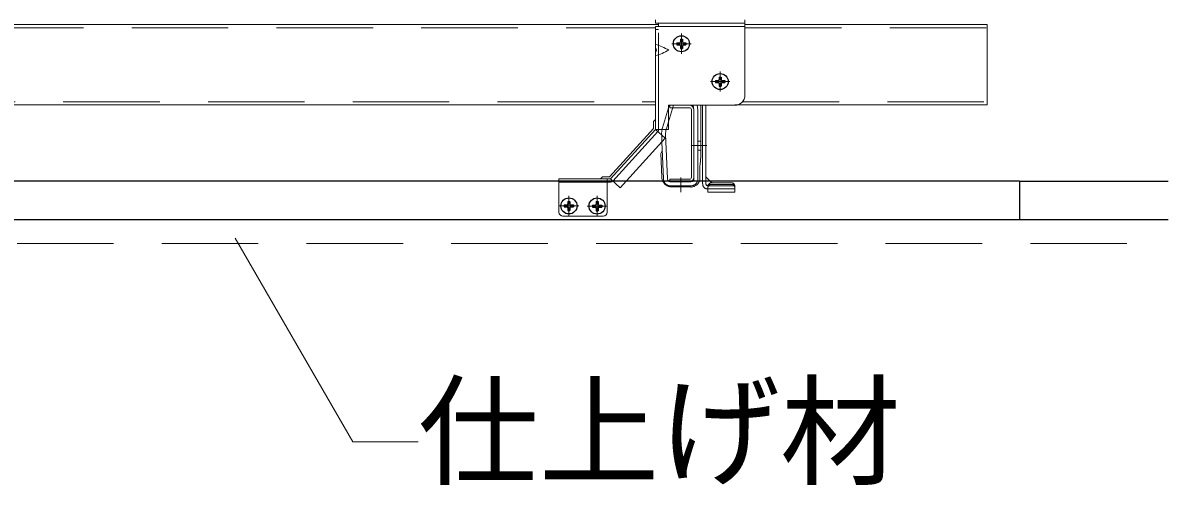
# Model space of a CAD drawing. Units: millimetres on the paper, with parts at other scales. Extents: x -195 to 195, y -140 to 138.
# Drawn here: x -138.26 to -124.02, y -33.23 to -27.49 of the extents above; entities that cross this region are included whole.
import ezdxf
from ezdxf.enums import TextEntityAlignment as Align

# ---------------------------------------------------------------- set-up
doc = ezdxf.new("R2010")
doc.units = ezdxf.units.MM
doc.linetypes.add('CHAIN1', pattern=[8, 5, -1, 1, -1])
doc.linetypes.add('DASHED1', pattern=[1.8, 1.2, -0.6])
for name, color, linetype, lineweight in [('7-0_中心線', 4, 'CHAIN1', 9), ('7-1_吊り材', 7, 'Continuous', 18), ('7-2_野縁受け', 3, 'Continuous', 18), ('7-3_野縁', 2, 'Continuous', 25), ('7-6_文字', 3, 'Continuous', 18), ('7-B_補強金具・金具・その他', 3, 'Continuous', 18), ('7-C_ビス・アンカーボルト・強調図形', 2, 'Continuous', 25), ('7-D_パネル', 4, 'Continuous', 9)]:
    doc.layers.add(name, color=color, linetype=linetype, lineweight=lineweight)
doc.styles.add('ＭＳ ゴシック', font='')
doc.styles.get('ＭＳ ゴシック').set_extended_font_data('MS Gothic')

msp = doc.modelspace()

# ---------------------------------------------------------------- linework, layer by layer
at = {"layer": '7-0_中心線'}
for p, q in [((-130.069, -27.869), (-130.069, -27.619)), ((-130.19, -27.745), (-129.948, -27.745)), ((-129.587, -28.339), (-129.587, -28.089)), ((-129.708, -28.215), (-129.466, -28.215)), ((-129.946, -29.01), (-129.754, -29.01)), ((-130.078, -29.406), (-130.078, -29.588)), ((-131.589, -29.761), (-131.346, -29.761)), ((-131.467, -29.886), (-131.467, -29.635)), ((-131.239, -29.762), (-130.996, -29.762)), ((-131.118, -29.886), (-131.118, -29.636))]:
    msp.add_line(p, q, dxfattribs=at)
at = {"layer": '7-1_吊り材', "linetype": 'DASHED1'}
for p, q in [((-130.304, -28.789), (-130.23, -28.541)), ((-130.256, -28.803), (-130.23, -28.715)), ((-130.311, -28.962), (-130.314, -28.881)), ((-129.864, -28.954), (-129.826, -28.954)), ((-129.864, -29.066), (-129.826, -29.066)), ((-130.205, -29.46), (-129.951, -29.46)), ((-130.205, -29.51), (-129.951, -29.51)), ((-130.188, -29.525), (-129.951, -29.525)), ((-130.128, -29.51), (-130.128, -29.525)), ((-130.028, -29.51), (-130.028, -29.525)), ((-130.003, -29.51), (-130.005, -29.51))]:
    msp.add_line(p, q, dxfattribs=at)
at = {"layer": '7-1_吊り材'}
for p, q in [((-130.23, -28.715), (-130.168, -28.51)), ((-130.229, -28.54), (-130.22, -28.51)), ((-129.924, -28.51), (-129.914, -28.568)), ((-129.914, -28.568), (-129.914, -29.423)), ((-129.874, -28.51), (-129.864, -28.568)), ((-129.864, -29.423), (-129.864, -28.568)), ((-129.826, -29.117), (-129.826, -28.51)), ((-130.314, -28.881), (-130.314, -28.871)), ((-130.242, -29.424), (-130.265, -28.869)), ((-130.292, -29.426), (-130.311, -28.962)), ((-130.313, -29.405), (-130.325, -29.11)), ((-129.827, -29.142), (-129.837, -29.245)), ((-129.914, -29.236), (-129.914, -29.235)), ((-129.839, -29.413), (-129.839, -29.278)), ((-129.864, -29.37), (-129.864, -29.369))]:
    msp.add_line(p, q, dxfattribs=at)
for centre, radius, start, end in [((-130.065, -28.861), 0.25, 168.3445, 182.3187), ((-130.065, -28.861), 0.2, 165.3726, 182.3187), ((-130.251, -29.135), 0.078, 134.9801, 161.3976), ((-130.076, -29.117), 0.25, 354.294, 0), ((-129.464, -29.278), 0.375, 175, 180), ((-130.188, -29.4), 0.125, 182.3187, 208.6854), ((-130.205, -29.423), 0.0875, 182.3187, 205.3769), ((-130.205, -29.423), 0.0375, 182.3187, 270), ((-129.951, -29.423), 0.0375, 270, 0), ((-129.951, -29.423), 0.0875, 334.6231, 0), ((-129.951, -29.413), 0.113, 335.025, 0)]:
    msp.add_arc(centre, radius, start, end, dxfattribs=at)
at = {"layer": '7-1_吊り材', "linetype": 'DASHED1'}
for centre, radius, start, end in [((-130.065, -28.861), 0.25, 163.2308, 168.3445), ((-130.065, -28.861), 0.2, 163.2308, 165.3726), ((-130.188, -29.4), 0.125, 208.6854, 270), ((-130.205, -29.423), 0.0875, 205.3769, 270), ((-129.951, -29.423), 0.0875, 270, 334.6231), ((-129.951, -29.413), 0.113, 270, 335.025)]:
    msp.add_arc(centre, radius, start, end, dxfattribs=at)
at = {"layer": '7-2_野縁受け', "linetype": 'DASHED1'}
for p, q in [((-149.503, -27.545), (-130.392, -27.545)), ((-129.279, -27.545), (-126.267, -27.545)), ((-150.355, -28.465), (-130.392, -28.465)), ((-129.308, -28.465), (-126.267, -28.465))]:
    msp.add_line(p, q, dxfattribs=at)
at = {"layer": '7-2_野縁受け'}
for p, q in [((-149.466, -27.505), (-130.352, -27.505)), ((-129.279, -27.505), (-126.267, -27.505)), ((-126.267, -27.505), (-126.267, -28.505)), ((-150.392, -28.505), (-130.392, -28.505)), ((-130.213, -28.51), (-129.969, -28.51)), ((-130.213, -28.51), (-130.213, -28.54)), ((-130.213, -28.51), (-129.985, -28.51)), ((-129.969, -28.54), (-130.213, -28.54)), ((-129.944, -29.405), (-129.944, -28.565)), ((-129.914, -29.405), (-129.914, -28.565)), ((-129.404, -28.505), (-126.267, -28.505)), ((-130.213, -29.43), (-130.213, -29.46)), ((-129.969, -29.43), (-130.213, -29.43)), ((-129.969, -29.46), (-130.213, -29.46))]:
    msp.add_line(p, q, dxfattribs=at)
for centre, radius, start, end in [((-129.969, -28.565), 0.055, 360, 90), ((-129.969, -28.565), 0.025, 360, 90), ((-129.969, -29.405), 0.025, 270, 360), ((-129.969, -29.405), 0.055, 270, 360)]:
    msp.add_arc(centre, radius, start, end, dxfattribs=at)
at = {"layer": '7-3_野縁'}
for p, q in [((-125.865, -29.455), (-178.304, -29.455)), ((-125.865, -29.455), (-125.865, -29.93)), ((-125.865, -29.455), (-124.017, -29.455)), ((-178.304, -29.93), (-125.865, -29.93)), ((-125.865, -29.93), (-124.017, -29.93))]:
    msp.add_line(p, q, dxfattribs=at)
at = {"layer": '7-6_文字', "color": 7}
for p, q in [((-135.618, -30.16), (-134.156, -32.693)), ((-134.156, -32.693), (-133.344, -32.693))]:
    msp.add_line(p, q, dxfattribs=at)
at = {"layer": '7-B_補強金具・金具・その他'}
for p, q in [((-130.392, -27.449), (-130.392, -27.489)), ((-129.279, -28.385), (-129.279, -27.449)), ((-130.392, -27.489), (-129.279, -27.489)), ((-130.392, -27.529), (-129.279, -27.529)), ((-130.392, -27.529), (-130.352, -27.529)), ((-130.392, -27.529), (-130.392, -28.81)), ((-130.352, -27.529), (-130.352, -27.489)), ((-129.279, -27.529), (-129.279, -27.529)), ((-130.23, -28.51), (-130.23, -28.81)), ((-129.404, -28.51), (-130.23, -28.51)), ((-129.805, -29.46), (-129.805, -28.51)), ((-129.805, -29.258), (-129.805, -28.568)), ((-129.764, -29.46), (-129.764, -28.51)), ((-130.963, -29.4), (-130.417, -28.8)), ((-130.952, -29.425), (-130.392, -28.81)), ((-130.23, -28.81), (-130.392, -28.81)), ((-130.272, -28.92), (-130.392, -28.81)), ((-130.832, -29.535), (-130.272, -28.92)), ((-130.952, -29.425), (-131.592, -29.425)), ((-131.077, -29.425), (-131.052, -29.4)), ((-130.963, -29.4), (-131.052, -29.4)), ((-130.992, -29.838), (-130.992, -29.425)), ((-130.992, -29.465), (-130.952, -29.465)), ((-130.952, -29.425), (-130.832, -29.535)), ((-129.764, -29.398), (-129.703, -29.46)), ((-131.042, -29.888), (-131.542, -29.888))]:
    msp.add_line(p, q, dxfattribs=at)
at = {"layer": '7-B_補強金具・金具・その他', "linetype": 'DASHED1'}
for p, q in [((-130.922, -29.452), (-130.362, -28.837)), ((-130.992, -29.465), (-131.592, -29.465)), ((-129.805, -29.46), (-129.805, -29.488)), ((-129.764, -29.46), (-129.764, -29.485)), ((-129.703, -29.46), (-129.687, -29.475)), ((-129.445, -29.475), (-129.699, -29.475)), ((-129.742, -29.55), (-129.739, -29.55)), ((-129.739, -29.51), (-129.739, -29.51)), ((-129.739, -29.51), (-129.405, -29.51)), ((-129.739, -29.515), (-129.739, -29.59)), ((-129.739, -29.55), (-129.405, -29.55)), ((-129.405, -29.59), (-129.739, -29.59)), ((-129.445, -29.493), (-129.699, -29.493)), ((-129.405, -29.515), (-129.405, -29.59))]:
    msp.add_line(p, q, dxfattribs=at)
msp.add_lwpolyline([(-130.352, -28.81), (-130.352, -27.569), (-130.392, -27.569)], dxfattribs=at)
at = {"layer": '7-B_補強金具・金具・その他'}
for points in [[(-130.392, -28.685), (-130.417, -28.71), (-130.417, -28.8)], [(-131.592, -29.838), (-131.592, -29.425), (-131.592, -29.465)]]:
    msp.add_lwpolyline(points, dxfattribs=at)
for centre, radius, start, end in [((-130.614, -28.488), 0.769, 59.7781, 73.2166), ((-130.244, -27.763), 0.148, 185.5926, 204.362), ((-130.614, -27.159), 0.769, 286.7834, 300.2219), ((-130.244, -27.885), 0.148, 155.638, 174.4074), ((-129.404, -28.385), 0.125, 270, 0), ((-130.392, -28.81), 0.04, 317.6848, 0), ((-130.952, -29.425), 0.04, 270, 317.6848), ((-131.542, -29.838), 0.05, 180, 270), ((-131.042, -29.838), 0.05, 270, 0)]:
    msp.add_arc(centre, radius, start, end, dxfattribs=at)
at = {"layer": '7-B_補強金具・金具・その他', "linetype": 'DASHED1'}
for centre, radius, start, end in [((-129.699, -29.515), 0.04, 90, 180), ((-129.445, -29.515), 0.04, 0, 90), ((-129.742, -29.488), 0.0625, 180, 270), ((-129.739, -29.485), 0.025, 180, 270), ((-129.699, -29.533), 0.04, 90, 180), ((-129.445, -29.533), 0.04, 0, 90)]:
    msp.add_arc(centre, radius, start, end, dxfattribs=at)
at = {"layer": '7-C_ビス・アンカーボルト・強調図形'}
for p, q in [((-130.127, -27.732), (-130.127, -27.757)), ((-130.127, -27.732), (-130.094, -27.732)), ((-130.127, -27.757), (-130.094, -27.757)), ((-130.082, -27.687), (-130.082, -27.719)), ((-130.082, -27.687), (-130.057, -27.687)), ((-130.057, -27.687), (-130.057, -27.719)), ((-130.044, -27.732), (-130.012, -27.732)), ((-130.044, -27.757), (-130.012, -27.757)), ((-130.012, -27.732), (-130.012, -27.757)), ((-130.082, -27.769), (-130.082, -27.802)), ((-130.082, -27.802), (-130.057, -27.802)), ((-130.057, -27.769), (-130.057, -27.802)), ((-129.6, -28.158), (-129.6, -28.19)), ((-129.6, -28.158), (-129.575, -28.158)), ((-129.575, -28.158), (-129.575, -28.19)), ((-129.645, -28.203), (-129.645, -28.228)), ((-129.645, -28.203), (-129.612, -28.203)), ((-129.645, -28.228), (-129.612, -28.228)), ((-129.6, -28.24), (-129.6, -28.273)), ((-129.6, -28.273), (-129.575, -28.273)), ((-129.575, -28.24), (-129.575, -28.273)), ((-129.562, -28.203), (-129.53, -28.203)), ((-129.562, -28.228), (-129.53, -28.228)), ((-129.53, -28.203), (-129.53, -28.228)), ((-131.525, -29.749), (-131.525, -29.774)), ((-131.525, -29.749), (-131.492, -29.749)), ((-131.48, -29.704), (-131.48, -29.736)), ((-131.48, -29.704), (-131.455, -29.704)), ((-131.455, -29.704), (-131.455, -29.736)), ((-131.442, -29.749), (-131.41, -29.749)), ((-131.41, -29.749), (-131.41, -29.774)), ((-131.175, -29.75), (-131.175, -29.775)), ((-131.175, -29.75), (-131.143, -29.75)), ((-131.13, -29.705), (-131.13, -29.737)), ((-131.13, -29.705), (-131.105, -29.705)), ((-131.105, -29.705), (-131.105, -29.737)), ((-131.093, -29.75), (-131.06, -29.75)), ((-131.06, -29.75), (-131.06, -29.775)), ((-131.525, -29.774), (-131.492, -29.774)), ((-131.48, -29.786), (-131.48, -29.819)), ((-131.48, -29.819), (-131.455, -29.819)), ((-131.455, -29.786), (-131.455, -29.819)), ((-131.442, -29.774), (-131.41, -29.774)), ((-131.175, -29.775), (-131.143, -29.775)), ((-131.13, -29.787), (-131.13, -29.82)), ((-131.13, -29.82), (-131.105, -29.82)), ((-131.105, -29.787), (-131.105, -29.82)), ((-131.093, -29.775), (-131.06, -29.775))]:
    msp.add_line(p, q, dxfattribs=at)
for centre in [(-130.069, -27.745), (-129.587, -28.215), (-131.467, -29.761), (-131.118, -29.762)]:
    msp.add_circle(centre, 0.1, dxfattribs=at)
for centre, start, end in [((-130.094, -27.719), 270, 0), ((-130.094, -27.769), 0, 90), ((-130.044, -27.719), 180, 270), ((-130.044, -27.769), 90, 180), ((-129.612, -28.19), 270, 0), ((-129.562, -28.19), 180, 270), ((-129.612, -28.24), 0, 90), ((-129.562, -28.24), 90, 180), ((-131.492, -29.736), 270, 0), ((-131.442, -29.736), 180, 270), ((-131.143, -29.737), 270, 0), ((-131.093, -29.737), 180, 270), ((-131.492, -29.786), 0, 90), ((-131.442, -29.786), 90, 180), ((-131.143, -29.787), 0, 90), ((-131.093, -29.787), 90, 180)]:
    msp.add_arc(centre, 0.0125, start, end, dxfattribs=at)
at = {"layer": '7-D_パネル', "linetype": 'DASHED1'}
for p, q in [((-181.53, -29.93), (-124.017, -29.93)), ((-181.53, -30.23), (-124.017, -30.23))]:
    msp.add_line(p, q, dxfattribs=at)

# ---------------------------------------------------------------- texts
at = {"layer": '7-6_文字', "color": 7, "style": 'ＭＳ ゴシック'}
msp.add_text('仕上げ材', height=1.1, dxfattribs=at).set_placement((-133.344, -33.443), align=Align.BOTTOM_LEFT)

doc.saveas('drawing.dxf')
